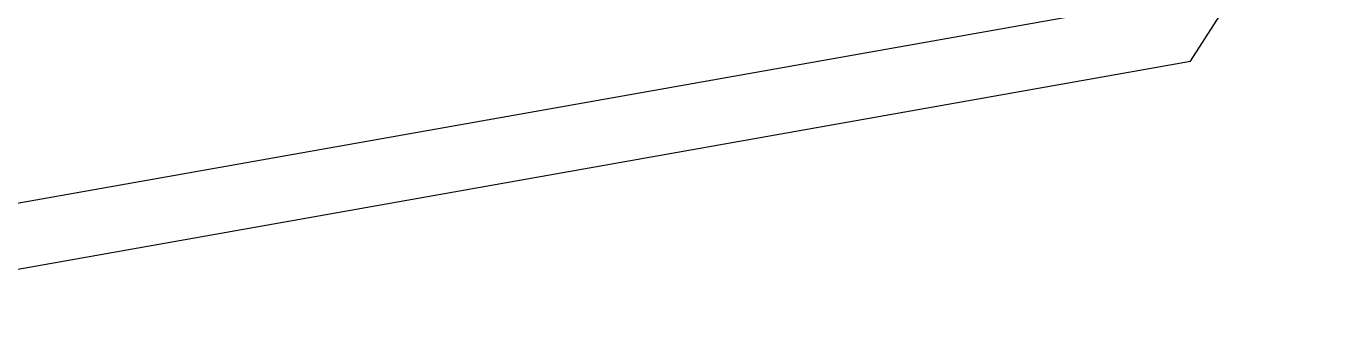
# Model space of a CAD drawing. Header units: millimetres. Extents: x -8689834 to 9420486, y 0 to 166066.
# Drawn here: x -194448.04 to -194421.1, y 106310.02 to 106316.02 of the extents above; entities that cross this region are included whole.
import ezdxf
from ezdxf import colors
from ezdxf.entities.mleader import LeaderData, LeaderLine
from ezdxf.math import Vec2, Vec3

# ---------------------------------------------------------------- set-up
doc = ezdxf.new("R2010")
doc.units = ezdxf.units.MM
doc.header["$MEASUREMENT"] = 0
doc.layers.get('0').update_dxf_attribs({"color": 250, "lineweight": 9})
for name, color, linetype, lineweight in [('_АР ТЕКСТ', 250, 'Continuous', 25), ('АР_Отметки', 250, 'Continuous', 15), ('АР_Размеры', 175, 'Continuous', 9), ('АР_Сущ Несущая стена', 216, 'Continuous', 30)]:
    doc.layers.add(name, color=color, linetype=linetype, lineweight=lineweight)
doc.styles.add('ISOCPEUR', font='isocpeur.ttf', dxfattribs={"width": 0.7})

# ---------------------------------------------------------------- blocks, each defined once
blk = doc.blocks.new('_DotSmall')
at = {"color": 0, "linetype": 'ByBlock', "const_width": 0.5}
blk.add_lwpolyline([(-0.0625, 0, 1), (0.0625, 0, 1)], format="xyb", close=True, dxfattribs=at)

msp = doc.modelspace()

# ---------------------------------------------------------------- linework, layer by layer
at = {"layer": 'АР_Размеры', "color": 5, "lineweight": 0, "ltscale": 100, "transparency": 33554687}
msp.add_lwpolyline([(-194484.098, 106304.64), (-194423.973, 106315.296), (-194422.809, 106317.112), (-194425.171, 106330.438), (-194425.934, 106330.551), (-194427.061, 106327.131), (-194426.792, 106326.312), (-194425.499, 106325.303), (-194424.542, 106319.901), (-194424.859, 106319.597), (-194427.26, 106319.172), (-194427.437, 106318.769), (-194427.309, 106318.048), (-194427.026, 106317.851), (-194424.625, 106318.276), (-194424.201, 106317.98), (-194424.01, 106316.9), (-194424.327, 106316.596), (-194484.212, 106305.982)], dxfattribs=at)
msp.add_lwpolyline([(-194484.098, 106304.64), (-194423.973, 106315.296), (-194422.809, 106317.112), (-194425.171, 106330.438), (-194425.934, 106330.551), (-194427.061, 106327.131), (-194426.792, 106326.312), (-194425.499, 106325.303), (-194424.542, 106319.901), (-194424.859, 106319.597), (-194427.26, 106319.172), (-194427.437, 106318.769), (-194427.309, 106318.048), (-194427.026, 106317.851), (-194424.625, 106318.276), (-194424.201, 106317.98), (-194424.01, 106316.9), (-194424.327, 106316.596), (-194484.212, 106305.982)], dxfattribs=at)
msp.add_lwpolyline([(-194484.098, 106304.64), (-194423.973, 106315.296), (-194422.809, 106317.112), (-194425.171, 106330.438), (-194425.934, 106330.551), (-194427.061, 106327.131), (-194426.792, 106326.312), (-194425.499, 106325.303), (-194424.542, 106319.901), (-194424.859, 106319.597), (-194427.26, 106319.172), (-194427.437, 106318.769), (-194427.309, 106318.048), (-194427.026, 106317.851), (-194424.625, 106318.276), (-194424.201, 106317.98), (-194424.01, 106316.9), (-194424.327, 106316.596), (-194484.212, 106305.982)], dxfattribs=at)
msp.add_lwpolyline([(-194484.098, 106304.64), (-194423.973, 106315.296), (-194422.809, 106317.112), (-194425.171, 106330.438), (-194425.934, 106330.551), (-194427.061, 106327.131), (-194426.792, 106326.312), (-194425.499, 106325.303), (-194424.542, 106319.901), (-194424.859, 106319.597), (-194427.26, 106319.172), (-194427.437, 106318.769), (-194427.309, 106318.048), (-194427.026, 106317.851), (-194424.625, 106318.276), (-194424.201, 106317.98), (-194424.01, 106316.9), (-194424.327, 106316.596), (-194484.212, 106305.982)], dxfattribs=at)
msp.add_lwpolyline([(-194484.098, 106304.64), (-194423.973, 106315.296), (-194422.809, 106317.112), (-194425.171, 106330.438), (-194425.934, 106330.551), (-194427.061, 106327.131), (-194426.792, 106326.312), (-194425.499, 106325.303), (-194424.542, 106319.901), (-194424.859, 106319.597), (-194427.26, 106319.172), (-194427.437, 106318.769), (-194427.309, 106318.048), (-194427.026, 106317.851), (-194424.625, 106318.276), (-194424.201, 106317.98), (-194424.01, 106316.9), (-194424.327, 106316.596), (-194484.212, 106305.982)], dxfattribs=at)
msp.add_lwpolyline([(-194484.098, 106304.64), (-194423.973, 106315.296), (-194422.809, 106317.112), (-194425.171, 106330.438), (-194425.934, 106330.551), (-194427.061, 106327.131), (-194426.792, 106326.312), (-194425.499, 106325.303), (-194424.542, 106319.901), (-194424.859, 106319.597), (-194427.26, 106319.172), (-194427.437, 106318.769), (-194427.309, 106318.048), (-194427.026, 106317.851), (-194424.625, 106318.276), (-194424.201, 106317.98), (-194424.01, 106316.9), (-194424.327, 106316.596), (-194484.212, 106305.982)], dxfattribs=at)
msp.add_lwpolyline([(-194484.098, 106304.64), (-194423.973, 106315.296), (-194422.809, 106317.112), (-194425.171, 106330.438), (-194425.934, 106330.551), (-194427.061, 106327.131), (-194426.792, 106326.312), (-194425.499, 106325.303), (-194424.542, 106319.901), (-194424.859, 106319.597), (-194427.26, 106319.172), (-194427.437, 106318.769), (-194427.309, 106318.048), (-194427.026, 106317.851), (-194424.625, 106318.276), (-194424.201, 106317.98), (-194424.01, 106316.9), (-194424.327, 106316.596), (-194484.212, 106305.982)], dxfattribs=at)
msp.add_lwpolyline([(-194484.098, 106304.64), (-194423.973, 106315.296), (-194422.809, 106317.112), (-194425.171, 106330.438), (-194425.934, 106330.551), (-194427.061, 106327.131), (-194426.792, 106326.312), (-194425.499, 106325.303), (-194424.542, 106319.901), (-194424.859, 106319.597), (-194427.26, 106319.172), (-194427.437, 106318.769), (-194427.309, 106318.048), (-194427.026, 106317.851), (-194424.625, 106318.276), (-194424.201, 106317.98), (-194424.01, 106316.9), (-194424.327, 106316.596), (-194484.212, 106305.982)], dxfattribs=at)
msp.add_lwpolyline([(-194484.098, 106304.64), (-194423.973, 106315.296), (-194422.809, 106317.112), (-194425.171, 106330.438), (-194425.934, 106330.551), (-194427.061, 106327.131), (-194426.792, 106326.312), (-194425.499, 106325.303), (-194424.542, 106319.901), (-194424.859, 106319.597), (-194427.26, 106319.172), (-194427.437, 106318.769), (-194427.309, 106318.048), (-194427.026, 106317.851), (-194424.625, 106318.276), (-194424.201, 106317.98), (-194424.01, 106316.9), (-194424.327, 106316.596), (-194484.212, 106305.982)], dxfattribs=at)
msp.add_lwpolyline([(-194484.098, 106304.64), (-194423.973, 106315.296), (-194422.809, 106317.112), (-194425.171, 106330.438), (-194425.934, 106330.551), (-194427.061, 106327.131), (-194426.792, 106326.312), (-194425.499, 106325.303), (-194424.542, 106319.901), (-194424.859, 106319.597), (-194427.26, 106319.172), (-194427.437, 106318.769), (-194427.309, 106318.048), (-194427.026, 106317.851), (-194424.625, 106318.276), (-194424.201, 106317.98), (-194424.01, 106316.9), (-194424.327, 106316.596), (-194484.212, 106305.982)], dxfattribs=at)
msp.add_lwpolyline([(-194484.098, 106304.64), (-194423.973, 106315.296), (-194422.809, 106317.112), (-194425.171, 106330.438), (-194425.934, 106330.551), (-194427.061, 106327.131), (-194426.792, 106326.312), (-194425.499, 106325.303), (-194424.542, 106319.901), (-194424.859, 106319.597), (-194427.26, 106319.172), (-194427.437, 106318.769), (-194427.309, 106318.048), (-194427.026, 106317.851), (-194424.625, 106318.276), (-194424.201, 106317.98), (-194424.01, 106316.9), (-194424.327, 106316.596), (-194484.212, 106305.982)], dxfattribs=at)
msp.add_lwpolyline([(-194484.098, 106304.64), (-194423.973, 106315.296), (-194422.809, 106317.112), (-194425.171, 106330.438), (-194425.934, 106330.551), (-194427.061, 106327.131), (-194426.792, 106326.312), (-194425.499, 106325.303), (-194424.542, 106319.901), (-194424.859, 106319.597), (-194427.26, 106319.172), (-194427.437, 106318.769), (-194427.309, 106318.048), (-194427.026, 106317.851), (-194424.625, 106318.276), (-194424.201, 106317.98), (-194424.01, 106316.9), (-194424.327, 106316.596), (-194484.212, 106305.982)], dxfattribs=at)
msp.add_lwpolyline([(-194484.098, 106304.64), (-194423.973, 106315.296), (-194422.809, 106317.112), (-194425.171, 106330.438), (-194425.934, 106330.551), (-194427.061, 106327.131), (-194426.792, 106326.312), (-194425.499, 106325.303), (-194424.542, 106319.901), (-194424.859, 106319.597), (-194427.26, 106319.172), (-194427.437, 106318.769), (-194427.309, 106318.048), (-194427.026, 106317.851), (-194424.625, 106318.276), (-194424.201, 106317.98), (-194424.01, 106316.9), (-194424.327, 106316.596), (-194484.212, 106305.982)], dxfattribs=at)
msp.add_lwpolyline([(-194484.098, 106304.64), (-194423.973, 106315.296), (-194422.809, 106317.112), (-194425.171, 106330.438), (-194425.934, 106330.551), (-194427.061, 106327.131), (-194426.792, 106326.312), (-194425.499, 106325.303), (-194424.542, 106319.901), (-194424.859, 106319.597), (-194427.26, 106319.172), (-194427.437, 106318.769), (-194427.309, 106318.048), (-194427.026, 106317.851), (-194424.625, 106318.276), (-194424.201, 106317.98), (-194424.01, 106316.9), (-194424.327, 106316.596), (-194484.212, 106305.982)], dxfattribs=at)
msp.add_lwpolyline([(-194484.098, 106304.64), (-194423.973, 106315.296), (-194422.809, 106317.112), (-194425.171, 106330.438), (-194425.934, 106330.551), (-194427.061, 106327.131), (-194426.792, 106326.312), (-194425.499, 106325.303), (-194424.542, 106319.901), (-194424.859, 106319.597), (-194427.26, 106319.172), (-194427.437, 106318.769), (-194427.309, 106318.048), (-194427.026, 106317.851), (-194424.625, 106318.276), (-194424.201, 106317.98), (-194424.01, 106316.9), (-194424.327, 106316.596), (-194484.212, 106305.982)], dxfattribs=at)
msp.add_lwpolyline([(-194484.098, 106304.64), (-194423.973, 106315.296), (-194422.809, 106317.112), (-194425.171, 106330.438), (-194425.934, 106330.551), (-194427.061, 106327.131), (-194426.792, 106326.312), (-194425.499, 106325.303), (-194424.542, 106319.901), (-194424.859, 106319.597), (-194427.26, 106319.172), (-194427.437, 106318.769), (-194427.309, 106318.048), (-194427.026, 106317.851), (-194424.625, 106318.276), (-194424.201, 106317.98), (-194424.01, 106316.9), (-194424.327, 106316.596), (-194484.212, 106305.982)], dxfattribs=at)
msp.add_lwpolyline([(-194484.098, 106304.64), (-194423.973, 106315.296), (-194422.809, 106317.112), (-194425.171, 106330.438), (-194425.934, 106330.551), (-194427.061, 106327.131), (-194426.792, 106326.312), (-194425.499, 106325.303), (-194424.542, 106319.901), (-194424.859, 106319.597), (-194427.26, 106319.172), (-194427.437, 106318.769), (-194427.309, 106318.048), (-194427.026, 106317.851), (-194424.625, 106318.276), (-194424.201, 106317.98), (-194424.01, 106316.9), (-194424.327, 106316.596), (-194484.212, 106305.982)], dxfattribs=at)
msp.add_lwpolyline([(-194484.098, 106304.64), (-194423.973, 106315.296), (-194422.809, 106317.112), (-194425.171, 106330.438), (-194425.934, 106330.551), (-194427.061, 106327.131), (-194426.792, 106326.312), (-194425.499, 106325.303), (-194424.542, 106319.901), (-194424.859, 106319.597), (-194427.26, 106319.172), (-194427.437, 106318.769), (-194427.309, 106318.048), (-194427.026, 106317.851), (-194424.625, 106318.276), (-194424.201, 106317.98), (-194424.01, 106316.9), (-194424.327, 106316.596), (-194484.212, 106305.982)], dxfattribs=at)
msp.add_lwpolyline([(-194484.098, 106304.64), (-194423.973, 106315.296), (-194422.809, 106317.112), (-194425.171, 106330.438), (-194425.934, 106330.551), (-194427.061, 106327.131), (-194426.792, 106326.312), (-194425.499, 106325.303), (-194424.542, 106319.901), (-194424.859, 106319.597), (-194427.26, 106319.172), (-194427.437, 106318.769), (-194427.309, 106318.048), (-194427.026, 106317.851), (-194424.625, 106318.276), (-194424.201, 106317.98), (-194424.01, 106316.9), (-194424.327, 106316.596), (-194484.212, 106305.982)], dxfattribs=at)
msp.add_lwpolyline([(-194484.098, 106304.64), (-194423.973, 106315.296), (-194422.809, 106317.112), (-194425.171, 106330.438), (-194425.934, 106330.551), (-194427.061, 106327.131), (-194426.792, 106326.312), (-194425.499, 106325.303), (-194424.542, 106319.901), (-194424.859, 106319.597), (-194427.26, 106319.172), (-194427.437, 106318.769), (-194427.309, 106318.048), (-194427.026, 106317.851), (-194424.625, 106318.276), (-194424.201, 106317.98), (-194424.01, 106316.9), (-194424.327, 106316.596), (-194484.212, 106305.982)], dxfattribs=at)
msp.add_lwpolyline([(-194484.098, 106304.64), (-194423.973, 106315.296), (-194422.809, 106317.112), (-194425.171, 106330.438), (-194425.934, 106330.551), (-194427.061, 106327.131), (-194426.792, 106326.312), (-194425.499, 106325.303), (-194424.542, 106319.901), (-194424.859, 106319.597), (-194427.26, 106319.172), (-194427.437, 106318.769), (-194427.309, 106318.048), (-194427.026, 106317.851), (-194424.625, 106318.276), (-194424.201, 106317.98), (-194424.01, 106316.9), (-194424.327, 106316.596), (-194484.212, 106305.982)], dxfattribs=at)
msp.add_lwpolyline([(-194484.098, 106304.64), (-194423.973, 106315.296), (-194422.809, 106317.112), (-194425.171, 106330.438), (-194425.934, 106330.551), (-194427.061, 106327.131), (-194426.792, 106326.312), (-194425.499, 106325.303), (-194424.542, 106319.901), (-194424.859, 106319.597), (-194427.26, 106319.172), (-194427.437, 106318.769), (-194427.309, 106318.048), (-194427.026, 106317.851), (-194424.625, 106318.276), (-194424.201, 106317.98), (-194424.01, 106316.9), (-194424.327, 106316.596), (-194484.212, 106305.982)], dxfattribs=at)
msp.add_lwpolyline([(-194484.098, 106304.64), (-194423.973, 106315.296), (-194422.809, 106317.112), (-194425.171, 106330.438), (-194425.934, 106330.551), (-194427.061, 106327.131), (-194426.792, 106326.312), (-194425.499, 106325.303), (-194424.542, 106319.901), (-194424.859, 106319.597), (-194427.26, 106319.172), (-194427.437, 106318.769), (-194427.309, 106318.048), (-194427.026, 106317.851), (-194424.625, 106318.276), (-194424.201, 106317.98), (-194424.01, 106316.9), (-194424.327, 106316.596), (-194484.212, 106305.982)], dxfattribs=at)
msp.add_lwpolyline([(-194484.098, 106304.64), (-194423.973, 106315.296), (-194422.809, 106317.112), (-194425.171, 106330.438), (-194425.934, 106330.551), (-194427.061, 106327.131), (-194426.792, 106326.312), (-194425.499, 106325.303), (-194424.542, 106319.901), (-194424.859, 106319.597), (-194427.26, 106319.172), (-194427.437, 106318.769), (-194427.309, 106318.048), (-194427.026, 106317.851), (-194424.625, 106318.276), (-194424.201, 106317.98), (-194424.01, 106316.9), (-194424.327, 106316.596), (-194484.212, 106305.982)], dxfattribs=at)
msp.add_lwpolyline([(-194484.098, 106304.64), (-194423.973, 106315.296), (-194422.809, 106317.112), (-194425.171, 106330.438), (-194425.934, 106330.551), (-194427.061, 106327.131), (-194426.792, 106326.312), (-194425.499, 106325.303), (-194424.542, 106319.901), (-194424.859, 106319.597), (-194427.26, 106319.172), (-194427.437, 106318.769), (-194427.309, 106318.048), (-194427.026, 106317.851), (-194424.625, 106318.276), (-194424.201, 106317.98), (-194424.01, 106316.9), (-194424.327, 106316.596), (-194484.212, 106305.982)], dxfattribs=at)
msp.add_lwpolyline([(-194484.098, 106304.64), (-194423.973, 106315.296), (-194422.809, 106317.112), (-194425.171, 106330.438), (-194425.934, 106330.551), (-194427.061, 106327.131), (-194426.792, 106326.312), (-194425.499, 106325.303), (-194424.542, 106319.901), (-194424.859, 106319.597), (-194427.26, 106319.172), (-194427.437, 106318.769), (-194427.309, 106318.048), (-194427.026, 106317.851), (-194424.625, 106318.276), (-194424.201, 106317.98), (-194424.01, 106316.9), (-194424.327, 106316.596), (-194484.212, 106305.982)], dxfattribs=at)
msp.add_lwpolyline([(-194484.098, 106304.64), (-194423.973, 106315.296), (-194422.809, 106317.112), (-194425.171, 106330.438), (-194425.934, 106330.551), (-194427.061, 106327.131), (-194426.792, 106326.312), (-194425.499, 106325.303), (-194424.542, 106319.901), (-194424.859, 106319.597), (-194427.26, 106319.172), (-194427.437, 106318.769), (-194427.309, 106318.048), (-194427.026, 106317.851), (-194424.625, 106318.276), (-194424.201, 106317.98), (-194424.01, 106316.9), (-194424.327, 106316.596), (-194484.212, 106305.982)], dxfattribs=at)
msp.add_lwpolyline([(-194484.098, 106304.64), (-194423.973, 106315.296), (-194422.809, 106317.112), (-194425.171, 106330.438), (-194425.934, 106330.551), (-194427.061, 106327.131), (-194426.792, 106326.312), (-194425.499, 106325.303), (-194424.542, 106319.901), (-194424.859, 106319.597), (-194427.26, 106319.172), (-194427.437, 106318.769), (-194427.309, 106318.048), (-194427.026, 106317.851), (-194424.625, 106318.276), (-194424.201, 106317.98), (-194424.01, 106316.9), (-194424.327, 106316.596), (-194484.212, 106305.982)], dxfattribs=at)
msp.add_lwpolyline([(-194484.098, 106304.64), (-194423.973, 106315.296), (-194422.809, 106317.112), (-194425.171, 106330.438), (-194425.934, 106330.551), (-194427.061, 106327.131), (-194426.792, 106326.312), (-194425.499, 106325.303), (-194424.542, 106319.901), (-194424.859, 106319.597), (-194427.26, 106319.172), (-194427.437, 106318.769), (-194427.309, 106318.048), (-194427.026, 106317.851), (-194424.625, 106318.276), (-194424.201, 106317.98), (-194424.01, 106316.9), (-194424.327, 106316.596), (-194484.212, 106305.982)], dxfattribs=at)
msp.add_lwpolyline([(-194484.098, 106304.64), (-194423.973, 106315.296), (-194422.809, 106317.112), (-194425.171, 106330.438), (-194425.934, 106330.551), (-194427.061, 106327.131), (-194426.792, 106326.312), (-194425.499, 106325.303), (-194424.542, 106319.901), (-194424.859, 106319.597), (-194427.26, 106319.172), (-194427.437, 106318.769), (-194427.309, 106318.048), (-194427.026, 106317.851), (-194424.625, 106318.276), (-194424.201, 106317.98), (-194424.01, 106316.9), (-194424.327, 106316.596), (-194484.212, 106305.982)], dxfattribs=at)
msp.add_lwpolyline([(-194484.098, 106304.64), (-194423.973, 106315.296), (-194422.809, 106317.112), (-194425.171, 106330.438), (-194425.934, 106330.551), (-194427.061, 106327.131), (-194426.792, 106326.312), (-194425.499, 106325.303), (-194424.542, 106319.901), (-194424.859, 106319.597), (-194427.26, 106319.172), (-194427.437, 106318.769), (-194427.309, 106318.048), (-194427.026, 106317.851), (-194424.625, 106318.276), (-194424.201, 106317.98), (-194424.01, 106316.9), (-194424.327, 106316.596), (-194484.212, 106305.982)], dxfattribs=at)
msp.add_lwpolyline([(-194484.098, 106304.64), (-194423.973, 106315.296), (-194422.809, 106317.112), (-194425.171, 106330.438), (-194425.934, 106330.551), (-194427.061, 106327.131), (-194426.792, 106326.312), (-194425.499, 106325.303), (-194424.542, 106319.901), (-194424.859, 106319.597), (-194427.26, 106319.172), (-194427.437, 106318.769), (-194427.309, 106318.048), (-194427.026, 106317.851), (-194424.625, 106318.276), (-194424.201, 106317.98), (-194424.01, 106316.9), (-194424.327, 106316.596), (-194484.212, 106305.982)], dxfattribs=at)
msp.add_lwpolyline([(-194484.098, 106304.64), (-194423.973, 106315.296), (-194422.809, 106317.112), (-194425.171, 106330.438), (-194425.934, 106330.551), (-194427.061, 106327.131), (-194426.792, 106326.312), (-194425.499, 106325.303), (-194424.542, 106319.901), (-194424.859, 106319.597), (-194427.26, 106319.172), (-194427.437, 106318.769), (-194427.309, 106318.048), (-194427.026, 106317.851), (-194424.625, 106318.276), (-194424.201, 106317.98), (-194424.01, 106316.9), (-194424.327, 106316.596), (-194484.212, 106305.982)], dxfattribs=at)
msp.add_lwpolyline([(-194484.098, 106304.64), (-194423.973, 106315.296), (-194422.809, 106317.112), (-194425.171, 106330.438), (-194425.934, 106330.551), (-194427.061, 106327.131), (-194426.792, 106326.312), (-194425.499, 106325.303), (-194424.542, 106319.901), (-194424.859, 106319.597), (-194427.26, 106319.172), (-194427.437, 106318.769), (-194427.309, 106318.048), (-194427.026, 106317.851), (-194424.625, 106318.276), (-194424.201, 106317.98), (-194424.01, 106316.9), (-194424.327, 106316.596), (-194484.212, 106305.982)], dxfattribs=at)
msp.add_lwpolyline([(-194484.098, 106304.64), (-194423.973, 106315.296), (-194422.809, 106317.112), (-194425.171, 106330.438), (-194425.934, 106330.551), (-194427.061, 106327.131), (-194426.792, 106326.312), (-194425.499, 106325.303), (-194424.542, 106319.901), (-194424.859, 106319.597), (-194427.26, 106319.172), (-194427.437, 106318.769), (-194427.309, 106318.048), (-194427.026, 106317.851), (-194424.625, 106318.276), (-194424.201, 106317.98), (-194424.01, 106316.9), (-194424.327, 106316.596), (-194484.212, 106305.982)], dxfattribs=at)
msp.add_lwpolyline([(-194484.098, 106304.64), (-194423.973, 106315.296), (-194422.809, 106317.112), (-194425.171, 106330.438), (-194425.934, 106330.551), (-194427.061, 106327.131), (-194426.792, 106326.312), (-194425.499, 106325.303), (-194424.542, 106319.901), (-194424.859, 106319.597), (-194427.26, 106319.172), (-194427.437, 106318.769), (-194427.309, 106318.048), (-194427.026, 106317.851), (-194424.625, 106318.276), (-194424.201, 106317.98), (-194424.01, 106316.9), (-194424.327, 106316.596), (-194484.212, 106305.982)], dxfattribs=at)
msp.add_lwpolyline([(-194484.098, 106304.64), (-194423.973, 106315.296), (-194422.809, 106317.112), (-194425.171, 106330.438), (-194425.934, 106330.551), (-194427.061, 106327.131), (-194426.792, 106326.312), (-194425.499, 106325.303), (-194424.542, 106319.901), (-194424.859, 106319.597), (-194427.26, 106319.172), (-194427.437, 106318.769), (-194427.309, 106318.048), (-194427.026, 106317.851), (-194424.625, 106318.276), (-194424.201, 106317.98), (-194424.01, 106316.9), (-194424.327, 106316.596), (-194484.212, 106305.982)], dxfattribs=at)
msp.add_lwpolyline([(-194484.098, 106304.64), (-194423.973, 106315.296), (-194422.809, 106317.112), (-194425.171, 106330.438), (-194425.934, 106330.551), (-194427.061, 106327.131), (-194426.792, 106326.312), (-194425.499, 106325.303), (-194424.542, 106319.901), (-194424.859, 106319.597), (-194427.26, 106319.172), (-194427.437, 106318.769), (-194427.309, 106318.048), (-194427.026, 106317.851), (-194424.625, 106318.276), (-194424.201, 106317.98), (-194424.01, 106316.9), (-194424.327, 106316.596), (-194484.212, 106305.982)], dxfattribs=at)
msp.add_lwpolyline([(-194484.098, 106304.64), (-194423.973, 106315.296), (-194422.809, 106317.112), (-194425.171, 106330.438), (-194425.934, 106330.551), (-194427.061, 106327.131), (-194426.792, 106326.312), (-194425.499, 106325.303), (-194424.542, 106319.901), (-194424.859, 106319.597), (-194427.26, 106319.172), (-194427.437, 106318.769), (-194427.309, 106318.048), (-194427.026, 106317.851), (-194424.625, 106318.276), (-194424.201, 106317.98), (-194424.01, 106316.9), (-194424.327, 106316.596), (-194484.212, 106305.982)], dxfattribs=at)
msp.add_lwpolyline([(-194484.098, 106304.64), (-194423.973, 106315.296), (-194422.809, 106317.112), (-194425.171, 106330.438), (-194425.934, 106330.551), (-194427.061, 106327.131), (-194426.792, 106326.312), (-194425.499, 106325.303), (-194424.542, 106319.901), (-194424.859, 106319.597), (-194427.26, 106319.172), (-194427.437, 106318.769), (-194427.309, 106318.048), (-194427.026, 106317.851), (-194424.625, 106318.276), (-194424.201, 106317.98), (-194424.01, 106316.9), (-194424.327, 106316.596), (-194484.212, 106305.982)], dxfattribs=at)
msp.add_lwpolyline([(-194484.098, 106304.64), (-194423.973, 106315.296), (-194422.809, 106317.112), (-194425.171, 106330.438), (-194425.934, 106330.551), (-194427.061, 106327.131), (-194426.792, 106326.312), (-194425.499, 106325.303), (-194424.542, 106319.901), (-194424.859, 106319.597), (-194427.26, 106319.172), (-194427.437, 106318.769), (-194427.309, 106318.048), (-194427.026, 106317.851), (-194424.625, 106318.276), (-194424.201, 106317.98), (-194424.01, 106316.9), (-194424.327, 106316.596), (-194484.212, 106305.982)], dxfattribs=at)
msp.add_lwpolyline([(-194484.098, 106304.64), (-194423.973, 106315.296), (-194422.809, 106317.112), (-194425.171, 106330.438), (-194425.934, 106330.551), (-194427.061, 106327.131), (-194426.792, 106326.312), (-194425.499, 106325.303), (-194424.542, 106319.901), (-194424.859, 106319.597), (-194427.26, 106319.172), (-194427.437, 106318.769), (-194427.309, 106318.048), (-194427.026, 106317.851), (-194424.625, 106318.276), (-194424.201, 106317.98), (-194424.01, 106316.9), (-194424.327, 106316.596), (-194484.212, 106305.982)], dxfattribs=at)
msp.add_lwpolyline([(-194484.098, 106304.64), (-194423.973, 106315.296), (-194422.809, 106317.112), (-194425.171, 106330.438), (-194425.934, 106330.551), (-194427.061, 106327.131), (-194426.792, 106326.312), (-194425.499, 106325.303), (-194424.542, 106319.901), (-194424.859, 106319.597), (-194427.26, 106319.172), (-194427.437, 106318.769), (-194427.309, 106318.048), (-194427.026, 106317.851), (-194424.625, 106318.276), (-194424.201, 106317.98), (-194424.01, 106316.9), (-194424.327, 106316.596), (-194484.212, 106305.982)], dxfattribs=at)
msp.add_lwpolyline([(-194484.098, 106304.64), (-194423.973, 106315.296), (-194422.809, 106317.112), (-194425.171, 106330.438), (-194425.934, 106330.551), (-194427.061, 106327.131), (-194426.792, 106326.312), (-194425.499, 106325.303), (-194424.542, 106319.901), (-194424.859, 106319.597), (-194427.26, 106319.172), (-194427.437, 106318.769), (-194427.309, 106318.048), (-194427.026, 106317.851), (-194424.625, 106318.276), (-194424.201, 106317.98), (-194424.01, 106316.9), (-194424.327, 106316.596), (-194484.212, 106305.982)], dxfattribs=at)
msp.add_lwpolyline([(-194484.098, 106304.64), (-194423.973, 106315.296), (-194422.809, 106317.112), (-194425.171, 106330.438), (-194425.934, 106330.551), (-194427.061, 106327.131), (-194426.792, 106326.312), (-194425.499, 106325.303), (-194424.542, 106319.901), (-194424.859, 106319.597), (-194427.26, 106319.172), (-194427.437, 106318.769), (-194427.309, 106318.048), (-194427.026, 106317.851), (-194424.625, 106318.276), (-194424.201, 106317.98), (-194424.01, 106316.9), (-194424.327, 106316.596), (-194484.212, 106305.982)], dxfattribs=at)
msp.add_lwpolyline([(-194484.098, 106304.64), (-194423.973, 106315.296), (-194422.809, 106317.112), (-194425.171, 106330.438), (-194425.934, 106330.551), (-194427.061, 106327.131), (-194426.792, 106326.312), (-194425.499, 106325.303), (-194424.542, 106319.901), (-194424.859, 106319.597), (-194427.26, 106319.172), (-194427.437, 106318.769), (-194427.309, 106318.048), (-194427.026, 106317.851), (-194424.625, 106318.276), (-194424.201, 106317.98), (-194424.01, 106316.9), (-194424.327, 106316.596), (-194484.212, 106305.982)], dxfattribs=at)
msp.add_lwpolyline([(-194484.098, 106304.64), (-194423.973, 106315.296), (-194422.809, 106317.112), (-194425.171, 106330.438), (-194425.934, 106330.551), (-194427.061, 106327.131), (-194426.792, 106326.312), (-194425.499, 106325.303), (-194424.542, 106319.901), (-194424.859, 106319.597), (-194427.26, 106319.172), (-194427.437, 106318.769), (-194427.309, 106318.048), (-194427.026, 106317.851), (-194424.625, 106318.276), (-194424.201, 106317.98), (-194424.01, 106316.9), (-194424.327, 106316.596), (-194484.212, 106305.982)], dxfattribs=at)
msp.add_lwpolyline([(-194484.098, 106304.64), (-194423.973, 106315.296), (-194422.809, 106317.112), (-194425.171, 106330.438), (-194425.934, 106330.551), (-194427.061, 106327.131), (-194426.792, 106326.312), (-194425.499, 106325.303), (-194424.542, 106319.901), (-194424.859, 106319.597), (-194427.26, 106319.172), (-194427.437, 106318.769), (-194427.309, 106318.048), (-194427.026, 106317.851), (-194424.625, 106318.276), (-194424.201, 106317.98), (-194424.01, 106316.9), (-194424.327, 106316.596), (-194484.212, 106305.982)], dxfattribs=at)
msp.add_lwpolyline([(-194484.098, 106304.64), (-194423.973, 106315.296), (-194422.809, 106317.112), (-194425.171, 106330.438), (-194425.934, 106330.551), (-194427.061, 106327.131), (-194426.792, 106326.312), (-194425.499, 106325.303), (-194424.542, 106319.901), (-194424.859, 106319.597), (-194427.26, 106319.172), (-194427.437, 106318.769), (-194427.309, 106318.048), (-194427.026, 106317.851), (-194424.625, 106318.276), (-194424.201, 106317.98), (-194424.01, 106316.9), (-194424.327, 106316.596), (-194484.212, 106305.982)], dxfattribs=at)
msp.add_lwpolyline([(-194484.098, 106304.64), (-194423.973, 106315.296), (-194422.809, 106317.112), (-194425.171, 106330.438), (-194425.934, 106330.551), (-194427.061, 106327.131), (-194426.792, 106326.312), (-194425.499, 106325.303), (-194424.542, 106319.901), (-194424.859, 106319.597), (-194427.26, 106319.172), (-194427.437, 106318.769), (-194427.309, 106318.048), (-194427.026, 106317.851), (-194424.625, 106318.276), (-194424.201, 106317.98), (-194424.01, 106316.9), (-194424.327, 106316.596), (-194484.212, 106305.982)], dxfattribs=at)
msp.add_lwpolyline([(-194484.098, 106304.64), (-194423.973, 106315.296), (-194422.809, 106317.112), (-194425.171, 106330.438), (-194425.934, 106330.551), (-194427.061, 106327.131), (-194426.792, 106326.312), (-194425.499, 106325.303), (-194424.542, 106319.901), (-194424.859, 106319.597), (-194427.26, 106319.172), (-194427.437, 106318.769), (-194427.309, 106318.048), (-194427.026, 106317.851), (-194424.625, 106318.276), (-194424.201, 106317.98), (-194424.01, 106316.9), (-194424.327, 106316.596), (-194484.212, 106305.982)], dxfattribs=at)
msp.add_lwpolyline([(-194484.098, 106304.64), (-194423.973, 106315.296), (-194422.809, 106317.112), (-194425.171, 106330.438), (-194425.934, 106330.551), (-194427.061, 106327.131), (-194426.792, 106326.312), (-194425.499, 106325.303), (-194424.542, 106319.901), (-194424.859, 106319.597), (-194427.26, 106319.172), (-194427.437, 106318.769), (-194427.309, 106318.048), (-194427.026, 106317.851), (-194424.625, 106318.276), (-194424.201, 106317.98), (-194424.01, 106316.9), (-194424.327, 106316.596), (-194484.212, 106305.982)], dxfattribs=at)
msp.add_lwpolyline([(-194484.098, 106304.64), (-194423.973, 106315.296), (-194422.809, 106317.112), (-194425.171, 106330.438), (-194425.934, 106330.551), (-194427.061, 106327.131), (-194426.792, 106326.312), (-194425.499, 106325.303), (-194424.542, 106319.901), (-194424.859, 106319.597), (-194427.26, 106319.172), (-194427.437, 106318.769), (-194427.309, 106318.048), (-194427.026, 106317.851), (-194424.625, 106318.276), (-194424.201, 106317.98), (-194424.01, 106316.9), (-194424.327, 106316.596), (-194484.212, 106305.982)], dxfattribs=at)
msp.add_lwpolyline([(-194484.098, 106304.64), (-194423.973, 106315.296), (-194422.809, 106317.112), (-194425.171, 106330.438), (-194425.934, 106330.551), (-194427.061, 106327.131), (-194426.792, 106326.312), (-194425.499, 106325.303), (-194424.542, 106319.901), (-194424.859, 106319.597), (-194427.26, 106319.172), (-194427.437, 106318.769), (-194427.309, 106318.048), (-194427.026, 106317.851), (-194424.625, 106318.276), (-194424.201, 106317.98), (-194424.01, 106316.9), (-194424.327, 106316.596), (-194484.212, 106305.982)], dxfattribs=at)
msp.add_lwpolyline([(-194484.098, 106304.64), (-194423.973, 106315.296), (-194422.809, 106317.112), (-194425.171, 106330.438), (-194425.934, 106330.551), (-194427.061, 106327.131), (-194426.792, 106326.312), (-194425.499, 106325.303), (-194424.542, 106319.901), (-194424.859, 106319.597), (-194427.26, 106319.172), (-194427.437, 106318.769), (-194427.309, 106318.048), (-194427.026, 106317.851), (-194424.625, 106318.276), (-194424.201, 106317.98), (-194424.01, 106316.9), (-194424.327, 106316.596), (-194484.212, 106305.982)], dxfattribs=at)
msp.add_lwpolyline([(-194484.098, 106304.64), (-194423.973, 106315.296), (-194422.809, 106317.112), (-194425.171, 106330.438), (-194425.934, 106330.551), (-194427.061, 106327.131), (-194426.792, 106326.312), (-194425.499, 106325.303), (-194424.542, 106319.901), (-194424.859, 106319.597), (-194427.26, 106319.172), (-194427.437, 106318.769), (-194427.309, 106318.048), (-194427.026, 106317.851), (-194424.625, 106318.276), (-194424.201, 106317.98), (-194424.01, 106316.9), (-194424.327, 106316.596), (-194484.212, 106305.982)], dxfattribs=at)
msp.add_lwpolyline([(-194484.098, 106304.64), (-194423.973, 106315.296), (-194422.809, 106317.112), (-194425.171, 106330.438), (-194425.934, 106330.551), (-194427.061, 106327.131), (-194426.792, 106326.312), (-194425.499, 106325.303), (-194424.542, 106319.901), (-194424.859, 106319.597), (-194427.26, 106319.172), (-194427.437, 106318.769), (-194427.309, 106318.048), (-194427.026, 106317.851), (-194424.625, 106318.276), (-194424.201, 106317.98), (-194424.01, 106316.9), (-194424.327, 106316.596), (-194484.212, 106305.982)], dxfattribs=at)
msp.add_lwpolyline([(-194484.098, 106304.64), (-194423.973, 106315.296), (-194422.809, 106317.112), (-194425.171, 106330.438), (-194425.934, 106330.551), (-194427.061, 106327.131), (-194426.792, 106326.312), (-194425.499, 106325.303), (-194424.542, 106319.901), (-194424.859, 106319.597), (-194427.26, 106319.172), (-194427.437, 106318.769), (-194427.309, 106318.048), (-194427.026, 106317.851), (-194424.625, 106318.276), (-194424.201, 106317.98), (-194424.01, 106316.9), (-194424.327, 106316.596), (-194484.212, 106305.982)], dxfattribs=at)
msp.add_lwpolyline([(-194484.098, 106304.64), (-194423.973, 106315.296), (-194422.809, 106317.112), (-194425.171, 106330.438), (-194425.934, 106330.551), (-194427.061, 106327.131), (-194426.792, 106326.312), (-194425.499, 106325.303), (-194424.542, 106319.901), (-194424.859, 106319.597), (-194427.26, 106319.172), (-194427.437, 106318.769), (-194427.309, 106318.048), (-194427.026, 106317.851), (-194424.625, 106318.276), (-194424.201, 106317.98), (-194424.01, 106316.9), (-194424.327, 106316.596), (-194484.212, 106305.982)], dxfattribs=at)
msp.add_lwpolyline([(-194484.098, 106304.64), (-194423.973, 106315.296), (-194422.809, 106317.112), (-194425.171, 106330.438), (-194425.934, 106330.551), (-194427.061, 106327.131), (-194426.792, 106326.312), (-194425.499, 106325.303), (-194424.542, 106319.901), (-194424.859, 106319.597), (-194427.26, 106319.172), (-194427.437, 106318.769), (-194427.309, 106318.048), (-194427.026, 106317.851), (-194424.625, 106318.276), (-194424.201, 106317.98), (-194424.01, 106316.9), (-194424.327, 106316.596), (-194484.212, 106305.982)], dxfattribs=at)
msp.add_lwpolyline([(-194484.098, 106304.64), (-194423.973, 106315.296), (-194422.809, 106317.112), (-194425.171, 106330.438), (-194425.934, 106330.551), (-194427.061, 106327.131), (-194426.792, 106326.312), (-194425.499, 106325.303), (-194424.542, 106319.901), (-194424.859, 106319.597), (-194427.26, 106319.172), (-194427.437, 106318.769), (-194427.309, 106318.048), (-194427.026, 106317.851), (-194424.625, 106318.276), (-194424.201, 106317.98), (-194424.01, 106316.9), (-194424.327, 106316.596), (-194484.212, 106305.982)], dxfattribs=at)
msp.add_lwpolyline([(-194484.098, 106304.64), (-194423.973, 106315.296), (-194422.809, 106317.112), (-194425.171, 106330.438), (-194425.934, 106330.551), (-194427.061, 106327.131), (-194426.792, 106326.312), (-194425.499, 106325.303), (-194424.542, 106319.901), (-194424.859, 106319.597), (-194427.26, 106319.172), (-194427.437, 106318.769), (-194427.309, 106318.048), (-194427.026, 106317.851), (-194424.625, 106318.276), (-194424.201, 106317.98), (-194424.01, 106316.9), (-194424.327, 106316.596), (-194484.212, 106305.982)], dxfattribs=at)
msp.add_lwpolyline([(-194484.098, 106304.64), (-194423.973, 106315.296), (-194422.809, 106317.112), (-194425.171, 106330.438), (-194425.934, 106330.551), (-194427.061, 106327.131), (-194426.792, 106326.312), (-194425.499, 106325.303), (-194424.542, 106319.901), (-194424.859, 106319.597), (-194427.26, 106319.172), (-194427.437, 106318.769), (-194427.309, 106318.048), (-194427.026, 106317.851), (-194424.625, 106318.276), (-194424.201, 106317.98), (-194424.01, 106316.9), (-194424.327, 106316.596), (-194484.212, 106305.982)], dxfattribs=at)
msp.add_lwpolyline([(-194484.098, 106304.64), (-194423.973, 106315.296), (-194422.809, 106317.112), (-194425.171, 106330.438), (-194425.934, 106330.551), (-194427.061, 106327.131), (-194426.792, 106326.312), (-194425.499, 106325.303), (-194424.542, 106319.901), (-194424.859, 106319.597), (-194427.26, 106319.172), (-194427.437, 106318.769), (-194427.309, 106318.048), (-194427.026, 106317.851), (-194424.625, 106318.276), (-194424.201, 106317.98), (-194424.01, 106316.9), (-194424.327, 106316.596), (-194484.212, 106305.982)], dxfattribs=at)
msp.add_lwpolyline([(-194484.098, 106304.64), (-194423.973, 106315.296), (-194422.809, 106317.112), (-194425.171, 106330.438), (-194425.934, 106330.551), (-194427.061, 106327.131), (-194426.792, 106326.312), (-194425.499, 106325.303), (-194424.542, 106319.901), (-194424.859, 106319.597), (-194427.26, 106319.172), (-194427.437, 106318.769), (-194427.309, 106318.048), (-194427.026, 106317.851), (-194424.625, 106318.276), (-194424.201, 106317.98), (-194424.01, 106316.9), (-194424.327, 106316.596), (-194484.212, 106305.982)], dxfattribs=at)
msp.add_lwpolyline([(-194484.098, 106304.64), (-194423.973, 106315.296), (-194422.809, 106317.112), (-194425.171, 106330.438), (-194425.934, 106330.551), (-194427.061, 106327.131), (-194426.792, 106326.312), (-194425.499, 106325.303), (-194424.542, 106319.901), (-194424.859, 106319.597), (-194427.26, 106319.172), (-194427.437, 106318.769), (-194427.309, 106318.048), (-194427.026, 106317.851), (-194424.625, 106318.276), (-194424.201, 106317.98), (-194424.01, 106316.9), (-194424.327, 106316.596), (-194484.212, 106305.982)], dxfattribs=at)
msp.add_lwpolyline([(-194484.098, 106304.64), (-194423.973, 106315.296), (-194422.809, 106317.112), (-194425.171, 106330.438), (-194425.934, 106330.551), (-194427.061, 106327.131), (-194426.792, 106326.312), (-194425.499, 106325.303), (-194424.542, 106319.901), (-194424.859, 106319.597), (-194427.26, 106319.172), (-194427.437, 106318.769), (-194427.309, 106318.048), (-194427.026, 106317.851), (-194424.625, 106318.276), (-194424.201, 106317.98), (-194424.01, 106316.9), (-194424.327, 106316.596), (-194484.212, 106305.982)], dxfattribs=at)
msp.add_lwpolyline([(-194484.098, 106304.64), (-194423.973, 106315.296), (-194422.809, 106317.112), (-194425.171, 106330.438), (-194425.934, 106330.551), (-194427.061, 106327.131), (-194426.792, 106326.312), (-194425.499, 106325.303), (-194424.542, 106319.901), (-194424.859, 106319.597), (-194427.26, 106319.172), (-194427.437, 106318.769), (-194427.309, 106318.048), (-194427.026, 106317.851), (-194424.625, 106318.276), (-194424.201, 106317.98), (-194424.01, 106316.9), (-194424.327, 106316.596), (-194484.212, 106305.982)], dxfattribs=at)
msp.add_lwpolyline([(-194484.098, 106304.64), (-194423.973, 106315.296), (-194422.809, 106317.112), (-194425.171, 106330.438), (-194425.934, 106330.551), (-194427.061, 106327.131), (-194426.792, 106326.312), (-194425.499, 106325.303), (-194424.542, 106319.901), (-194424.859, 106319.597), (-194427.26, 106319.172), (-194427.437, 106318.769), (-194427.309, 106318.048), (-194427.026, 106317.851), (-194424.625, 106318.276), (-194424.201, 106317.98), (-194424.01, 106316.9), (-194424.327, 106316.596), (-194484.212, 106305.982)], dxfattribs=at)
msp.add_lwpolyline([(-194484.098, 106304.64), (-194423.973, 106315.296), (-194422.809, 106317.112), (-194425.171, 106330.438), (-194425.934, 106330.551), (-194427.061, 106327.131), (-194426.792, 106326.312), (-194425.499, 106325.303), (-194424.542, 106319.901), (-194424.859, 106319.597), (-194427.26, 106319.172), (-194427.437, 106318.769), (-194427.309, 106318.048), (-194427.026, 106317.851), (-194424.625, 106318.276), (-194424.201, 106317.98), (-194424.01, 106316.9), (-194424.327, 106316.596), (-194484.212, 106305.982)], dxfattribs=at)
msp.add_lwpolyline([(-194484.098, 106304.64), (-194423.973, 106315.296), (-194422.809, 106317.112), (-194425.171, 106330.438), (-194425.934, 106330.551), (-194427.061, 106327.131), (-194426.792, 106326.312), (-194425.499, 106325.303), (-194424.542, 106319.901), (-194424.859, 106319.597), (-194427.26, 106319.172), (-194427.437, 106318.769), (-194427.309, 106318.048), (-194427.026, 106317.851), (-194424.625, 106318.276), (-194424.201, 106317.98), (-194424.01, 106316.9), (-194424.327, 106316.596), (-194484.212, 106305.982)], dxfattribs=at)
msp.add_lwpolyline([(-194484.098, 106304.64), (-194423.973, 106315.296), (-194422.809, 106317.112), (-194425.171, 106330.438), (-194425.934, 106330.551), (-194427.061, 106327.131), (-194426.792, 106326.312), (-194425.499, 106325.303), (-194424.542, 106319.901), (-194424.859, 106319.597), (-194427.26, 106319.172), (-194427.437, 106318.769), (-194427.309, 106318.048), (-194427.026, 106317.851), (-194424.625, 106318.276), (-194424.201, 106317.98), (-194424.01, 106316.9), (-194424.327, 106316.596), (-194484.212, 106305.982)], dxfattribs=at)
msp.add_lwpolyline([(-194484.098, 106304.64), (-194423.973, 106315.296), (-194422.809, 106317.112), (-194425.171, 106330.438), (-194425.934, 106330.551), (-194427.061, 106327.131), (-194426.792, 106326.312), (-194425.499, 106325.303), (-194424.542, 106319.901), (-194424.859, 106319.597), (-194427.26, 106319.172), (-194427.437, 106318.769), (-194427.309, 106318.048), (-194427.026, 106317.851), (-194424.625, 106318.276), (-194424.201, 106317.98), (-194424.01, 106316.9), (-194424.327, 106316.596), (-194484.212, 106305.982)], dxfattribs=at)
msp.add_lwpolyline([(-194484.098, 106304.64), (-194423.973, 106315.296), (-194422.809, 106317.112), (-194425.171, 106330.438), (-194425.934, 106330.551), (-194427.061, 106327.131), (-194426.792, 106326.312), (-194425.499, 106325.303), (-194424.542, 106319.901), (-194424.859, 106319.597), (-194427.26, 106319.172), (-194427.437, 106318.769), (-194427.309, 106318.048), (-194427.026, 106317.851), (-194424.625, 106318.276), (-194424.201, 106317.98), (-194424.01, 106316.9), (-194424.327, 106316.596), (-194484.212, 106305.982)], dxfattribs=at)
msp.add_lwpolyline([(-194484.098, 106304.64), (-194423.973, 106315.296), (-194422.809, 106317.112), (-194425.171, 106330.438), (-194425.934, 106330.551), (-194427.061, 106327.131), (-194426.792, 106326.312), (-194425.499, 106325.303), (-194424.542, 106319.901), (-194424.859, 106319.597), (-194427.26, 106319.172), (-194427.437, 106318.769), (-194427.309, 106318.048), (-194427.026, 106317.851), (-194424.625, 106318.276), (-194424.201, 106317.98), (-194424.01, 106316.9), (-194424.327, 106316.596), (-194484.212, 106305.982)], dxfattribs=at)
msp.add_lwpolyline([(-194484.098, 106304.64), (-194423.973, 106315.296), (-194422.809, 106317.112), (-194425.171, 106330.438), (-194425.934, 106330.551), (-194427.061, 106327.131), (-194426.792, 106326.312), (-194425.499, 106325.303), (-194424.542, 106319.901), (-194424.859, 106319.597), (-194427.26, 106319.172), (-194427.437, 106318.769), (-194427.309, 106318.048), (-194427.026, 106317.851), (-194424.625, 106318.276), (-194424.201, 106317.98), (-194424.01, 106316.9), (-194424.327, 106316.596), (-194484.212, 106305.982)], dxfattribs=at)
msp.add_lwpolyline([(-194484.098, 106304.64), (-194423.973, 106315.296), (-194422.809, 106317.112), (-194425.171, 106330.438), (-194425.934, 106330.551), (-194427.061, 106327.131), (-194426.792, 106326.312), (-194425.499, 106325.303), (-194424.542, 106319.901), (-194424.859, 106319.597), (-194427.26, 106319.172), (-194427.437, 106318.769), (-194427.309, 106318.048), (-194427.026, 106317.851), (-194424.625, 106318.276), (-194424.201, 106317.98), (-194424.01, 106316.9), (-194424.327, 106316.596), (-194484.212, 106305.982)], dxfattribs=at)
msp.add_lwpolyline([(-194484.098, 106304.64), (-194423.973, 106315.296), (-194422.809, 106317.112), (-194425.171, 106330.438), (-194425.934, 106330.551), (-194427.061, 106327.131), (-194426.792, 106326.312), (-194425.499, 106325.303), (-194424.542, 106319.901), (-194424.859, 106319.597), (-194427.26, 106319.172), (-194427.437, 106318.769), (-194427.309, 106318.048), (-194427.026, 106317.851), (-194424.625, 106318.276), (-194424.201, 106317.98), (-194424.01, 106316.9), (-194424.327, 106316.596), (-194484.212, 106305.982)], dxfattribs=at)
msp.add_lwpolyline([(-194484.098, 106304.64), (-194423.973, 106315.296), (-194422.809, 106317.112), (-194425.171, 106330.438), (-194425.934, 106330.551), (-194427.061, 106327.131), (-194426.792, 106326.312), (-194425.499, 106325.303), (-194424.542, 106319.901), (-194424.859, 106319.597), (-194427.26, 106319.172), (-194427.437, 106318.769), (-194427.309, 106318.048), (-194427.026, 106317.851), (-194424.625, 106318.276), (-194424.201, 106317.98), (-194424.01, 106316.9), (-194424.327, 106316.596), (-194484.212, 106305.982)], dxfattribs=at)
msp.add_lwpolyline([(-194484.098, 106304.64), (-194423.973, 106315.296), (-194422.809, 106317.112), (-194425.171, 106330.438), (-194425.934, 106330.551), (-194427.061, 106327.131), (-194426.792, 106326.312), (-194425.499, 106325.303), (-194424.542, 106319.901), (-194424.859, 106319.597), (-194427.26, 106319.172), (-194427.437, 106318.769), (-194427.309, 106318.048), (-194427.026, 106317.851), (-194424.625, 106318.276), (-194424.201, 106317.98), (-194424.01, 106316.9), (-194424.327, 106316.596), (-194484.212, 106305.982)], dxfattribs=at)
msp.add_lwpolyline([(-194484.098, 106304.64), (-194423.973, 106315.296), (-194422.809, 106317.112), (-194425.171, 106330.438), (-194425.934, 106330.551), (-194427.061, 106327.131), (-194426.792, 106326.312), (-194425.499, 106325.303), (-194424.542, 106319.901), (-194424.859, 106319.597), (-194427.26, 106319.172), (-194427.437, 106318.769), (-194427.309, 106318.048), (-194427.026, 106317.851), (-194424.625, 106318.276), (-194424.201, 106317.98), (-194424.01, 106316.9), (-194424.327, 106316.596), (-194484.212, 106305.982)], dxfattribs=at)
msp.add_lwpolyline([(-194484.098, 106304.64), (-194423.973, 106315.296), (-194422.809, 106317.112), (-194425.171, 106330.438), (-194425.934, 106330.551), (-194427.061, 106327.131), (-194426.792, 106326.312), (-194425.499, 106325.303), (-194424.542, 106319.901), (-194424.859, 106319.597), (-194427.26, 106319.172), (-194427.437, 106318.769), (-194427.309, 106318.048), (-194427.026, 106317.851), (-194424.625, 106318.276), (-194424.201, 106317.98), (-194424.01, 106316.9), (-194424.327, 106316.596), (-194484.212, 106305.982)], dxfattribs=at)
msp.add_lwpolyline([(-194484.098, 106304.64), (-194423.973, 106315.296), (-194422.809, 106317.112), (-194425.171, 106330.438), (-194425.934, 106330.551), (-194427.061, 106327.131), (-194426.792, 106326.312), (-194425.499, 106325.303), (-194424.542, 106319.901), (-194424.859, 106319.597), (-194427.26, 106319.172), (-194427.437, 106318.769), (-194427.309, 106318.048), (-194427.026, 106317.851), (-194424.625, 106318.276), (-194424.201, 106317.98), (-194424.01, 106316.9), (-194424.327, 106316.596), (-194484.212, 106305.982)], dxfattribs=at)
msp.add_lwpolyline([(-194484.098, 106304.64), (-194423.973, 106315.296), (-194422.809, 106317.112), (-194425.171, 106330.438), (-194425.934, 106330.551), (-194427.061, 106327.131), (-194426.792, 106326.312), (-194425.499, 106325.303), (-194424.542, 106319.901), (-194424.859, 106319.597), (-194427.26, 106319.172), (-194427.437, 106318.769), (-194427.309, 106318.048), (-194427.026, 106317.851), (-194424.625, 106318.276), (-194424.201, 106317.98), (-194424.01, 106316.9), (-194424.327, 106316.596), (-194484.212, 106305.982)], dxfattribs=at)
msp.add_lwpolyline([(-194484.098, 106304.64), (-194423.973, 106315.296), (-194422.809, 106317.112), (-194425.171, 106330.438), (-194425.934, 106330.551), (-194427.061, 106327.131), (-194426.792, 106326.312), (-194425.499, 106325.303), (-194424.542, 106319.901), (-194424.859, 106319.597), (-194427.26, 106319.172), (-194427.437, 106318.769), (-194427.309, 106318.048), (-194427.026, 106317.851), (-194424.625, 106318.276), (-194424.201, 106317.98), (-194424.01, 106316.9), (-194424.327, 106316.596), (-194484.212, 106305.982)], dxfattribs=at)
msp.add_lwpolyline([(-194484.098, 106304.64), (-194423.973, 106315.296), (-194422.809, 106317.112), (-194425.171, 106330.438), (-194425.934, 106330.551), (-194427.061, 106327.131), (-194426.792, 106326.312), (-194425.499, 106325.303), (-194424.542, 106319.901), (-194424.859, 106319.597), (-194427.26, 106319.172), (-194427.437, 106318.769), (-194427.309, 106318.048), (-194427.026, 106317.851), (-194424.625, 106318.276), (-194424.201, 106317.98), (-194424.01, 106316.9), (-194424.327, 106316.596), (-194484.212, 106305.982)], dxfattribs=at)
msp.add_lwpolyline([(-194484.098, 106304.64), (-194423.973, 106315.296), (-194422.809, 106317.112), (-194425.171, 106330.438), (-194425.934, 106330.551), (-194427.061, 106327.131), (-194426.792, 106326.312), (-194425.499, 106325.303), (-194424.542, 106319.901), (-194424.859, 106319.597), (-194427.26, 106319.172), (-194427.437, 106318.769), (-194427.309, 106318.048), (-194427.026, 106317.851), (-194424.625, 106318.276), (-194424.201, 106317.98), (-194424.01, 106316.9), (-194424.327, 106316.596), (-194484.212, 106305.982)], dxfattribs=at)
msp.add_lwpolyline([(-194484.098, 106304.64), (-194423.973, 106315.296), (-194422.809, 106317.112), (-194425.171, 106330.438), (-194425.934, 106330.551), (-194427.061, 106327.131), (-194426.792, 106326.312), (-194425.499, 106325.303), (-194424.542, 106319.901), (-194424.859, 106319.597), (-194427.26, 106319.172), (-194427.437, 106318.769), (-194427.309, 106318.048), (-194427.026, 106317.851), (-194424.625, 106318.276), (-194424.201, 106317.98), (-194424.01, 106316.9), (-194424.327, 106316.596), (-194484.212, 106305.982)], dxfattribs=at)
msp.add_lwpolyline([(-194484.098, 106304.64), (-194423.973, 106315.296), (-194422.809, 106317.112), (-194425.171, 106330.438), (-194425.934, 106330.551), (-194427.061, 106327.131), (-194426.792, 106326.312), (-194425.499, 106325.303), (-194424.542, 106319.901), (-194424.859, 106319.597), (-194427.26, 106319.172), (-194427.437, 106318.769), (-194427.309, 106318.048), (-194427.026, 106317.851), (-194424.625, 106318.276), (-194424.201, 106317.98), (-194424.01, 106316.9), (-194424.327, 106316.596), (-194484.212, 106305.982)], dxfattribs=at)
msp.add_lwpolyline([(-194484.098, 106304.64), (-194423.973, 106315.296), (-194422.809, 106317.112), (-194425.171, 106330.438), (-194425.934, 106330.551), (-194427.061, 106327.131), (-194426.792, 106326.312), (-194425.499, 106325.303), (-194424.542, 106319.901), (-194424.859, 106319.597), (-194427.26, 106319.172), (-194427.437, 106318.769), (-194427.309, 106318.048), (-194427.026, 106317.851), (-194424.625, 106318.276), (-194424.201, 106317.98), (-194424.01, 106316.9), (-194424.327, 106316.596), (-194484.212, 106305.982)], dxfattribs=at)
msp.add_lwpolyline([(-194484.098, 106304.64), (-194423.973, 106315.296), (-194422.809, 106317.112), (-194425.171, 106330.438), (-194425.934, 106330.551), (-194427.061, 106327.131), (-194426.792, 106326.312), (-194425.499, 106325.303), (-194424.542, 106319.901), (-194424.859, 106319.597), (-194427.26, 106319.172), (-194427.437, 106318.769), (-194427.309, 106318.048), (-194427.026, 106317.851), (-194424.625, 106318.276), (-194424.201, 106317.98), (-194424.01, 106316.9), (-194424.327, 106316.596), (-194484.212, 106305.982)], dxfattribs=at)
msp.add_lwpolyline([(-194484.098, 106304.64), (-194423.973, 106315.296), (-194422.809, 106317.112), (-194425.171, 106330.438), (-194425.934, 106330.551), (-194427.061, 106327.131), (-194426.792, 106326.312), (-194425.499, 106325.303), (-194424.542, 106319.901), (-194424.859, 106319.597), (-194427.26, 106319.172), (-194427.437, 106318.769), (-194427.309, 106318.048), (-194427.026, 106317.851), (-194424.625, 106318.276), (-194424.201, 106317.98), (-194424.01, 106316.9), (-194424.327, 106316.596), (-194484.212, 106305.982)], dxfattribs=at)
msp.add_lwpolyline([(-194484.098, 106304.64), (-194423.973, 106315.296), (-194422.809, 106317.112), (-194425.171, 106330.438), (-194425.934, 106330.551), (-194427.061, 106327.131), (-194426.792, 106326.312), (-194425.499, 106325.303), (-194424.542, 106319.901), (-194424.859, 106319.597), (-194427.26, 106319.172), (-194427.437, 106318.769), (-194427.309, 106318.048), (-194427.026, 106317.851), (-194424.625, 106318.276), (-194424.201, 106317.98), (-194424.01, 106316.9), (-194424.327, 106316.596), (-194484.212, 106305.982)], dxfattribs=at)
msp.add_lwpolyline([(-194484.098, 106304.64), (-194423.973, 106315.296), (-194422.809, 106317.112), (-194425.171, 106330.438), (-194425.934, 106330.551), (-194427.061, 106327.131), (-194426.792, 106326.312), (-194425.499, 106325.303), (-194424.542, 106319.901), (-194424.859, 106319.597), (-194427.26, 106319.172), (-194427.437, 106318.769), (-194427.309, 106318.048), (-194427.026, 106317.851), (-194424.625, 106318.276), (-194424.201, 106317.98), (-194424.01, 106316.9), (-194424.327, 106316.596), (-194484.212, 106305.982)], dxfattribs=at)
msp.add_lwpolyline([(-194484.098, 106304.64), (-194423.973, 106315.296), (-194422.809, 106317.112), (-194425.171, 106330.438), (-194425.934, 106330.551), (-194427.061, 106327.131), (-194426.792, 106326.312), (-194425.499, 106325.303), (-194424.542, 106319.901), (-194424.859, 106319.597), (-194427.26, 106319.172), (-194427.437, 106318.769), (-194427.309, 106318.048), (-194427.026, 106317.851), (-194424.625, 106318.276), (-194424.201, 106317.98), (-194424.01, 106316.9), (-194424.327, 106316.596), (-194484.212, 106305.982)], dxfattribs=at)
msp.add_lwpolyline([(-194484.098, 106304.64), (-194423.973, 106315.296), (-194422.809, 106317.112), (-194425.171, 106330.438), (-194425.934, 106330.551), (-194427.061, 106327.131), (-194426.792, 106326.312), (-194425.499, 106325.303), (-194424.542, 106319.901), (-194424.859, 106319.597), (-194427.26, 106319.172), (-194427.437, 106318.769), (-194427.309, 106318.048), (-194427.026, 106317.851), (-194424.625, 106318.276), (-194424.201, 106317.98), (-194424.01, 106316.9), (-194424.327, 106316.596), (-194484.212, 106305.982)], dxfattribs=at)
msp.add_lwpolyline([(-194484.098, 106304.64), (-194423.973, 106315.296), (-194422.809, 106317.112), (-194425.171, 106330.438), (-194425.934, 106330.551), (-194427.061, 106327.131), (-194426.792, 106326.312), (-194425.499, 106325.303), (-194424.542, 106319.901), (-194424.859, 106319.597), (-194427.26, 106319.172), (-194427.437, 106318.769), (-194427.309, 106318.048), (-194427.026, 106317.851), (-194424.625, 106318.276), (-194424.201, 106317.98), (-194424.01, 106316.9), (-194424.327, 106316.596), (-194484.212, 106305.982)], dxfattribs=at)
msp.add_lwpolyline([(-194484.098, 106304.64), (-194423.973, 106315.296), (-194422.809, 106317.112), (-194425.171, 106330.438), (-194425.934, 106330.551), (-194427.061, 106327.131), (-194426.792, 106326.312), (-194425.499, 106325.303), (-194424.542, 106319.901), (-194424.859, 106319.597), (-194427.26, 106319.172), (-194427.437, 106318.769), (-194427.309, 106318.048), (-194427.026, 106317.851), (-194424.625, 106318.276), (-194424.201, 106317.98), (-194424.01, 106316.9), (-194424.327, 106316.596), (-194484.212, 106305.982)], dxfattribs=at)
msp.add_lwpolyline([(-194484.098, 106304.64), (-194423.973, 106315.296), (-194422.809, 106317.112), (-194425.171, 106330.438), (-194425.934, 106330.551), (-194427.061, 106327.131), (-194426.792, 106326.312), (-194425.499, 106325.303), (-194424.542, 106319.901), (-194424.859, 106319.597), (-194427.26, 106319.172), (-194427.437, 106318.769), (-194427.309, 106318.048), (-194427.026, 106317.851), (-194424.625, 106318.276), (-194424.201, 106317.98), (-194424.01, 106316.9), (-194424.327, 106316.596), (-194484.212, 106305.982)], dxfattribs=at)
msp.add_lwpolyline([(-194484.098, 106304.64), (-194423.973, 106315.296), (-194422.809, 106317.112), (-194425.171, 106330.438), (-194425.934, 106330.551), (-194427.061, 106327.131), (-194426.792, 106326.312), (-194425.499, 106325.303), (-194424.542, 106319.901), (-194424.859, 106319.597), (-194427.26, 106319.172), (-194427.437, 106318.769), (-194427.309, 106318.048), (-194427.026, 106317.851), (-194424.625, 106318.276), (-194424.201, 106317.98), (-194424.01, 106316.9), (-194424.327, 106316.596), (-194484.212, 106305.982)], dxfattribs=at)
at = {"layer": 'АР_Сущ Несущая стена', "lineweight": 18, "ltscale": 100}
msp.add_arc((-197116.355, 115484.589), 9778.655, 272.592548, 356.6353914, dxfattribs=at)

# ---------------------------------------------------------------- leaders
at = {"layer": '_АР ТЕКСТ'}
ml = msp.add_multileader_mtext('Standard', dxfattribs=at)
ml.set_content('{\\W0.8;-2,550}', color=256, style='ISOCPEUR')
ml.set_leader_properties(color=256, linetype='Continuous', lineweight=-1)
ml.set_arrow_properties(name='DOTSMALL')
ml.build(insert=Vec2(0, 0))
ml.multileader.update_dxf_attribs({"has_text_frame": 1, "text_left_attachment_type": 4, "text_right_attachment_type": 4, "dogleg_length": 100, "arrow_head_size": 180})
ctx = ml.context
ctx.base_point, ctx.char_height, ctx.arrow_head_size, ctx.landing_gap_size, ctx.plane_origin = Vec3(-314736.015, 120073.276, -1.962), 250, 180, 50, Vec3(-314255.682, 117829.258, -1.962)
ctx.left_attachment, ctx.right_attachment = 4, 4
notes = []
notes.append((ctx, [(0, (0, 0, 0), (0, 0), (1, 0), 1, [])]))
ctx.mtext.insert, ctx.mtext.width, ctx.mtext.defined_height, ctx.mtext.line_spacing_style, ctx.mtext.flow_direction = Vec3(-314686.015, 120406.61, -1.962), 801.08641, 330.71, 2, 5
at = {"layer": 'АР_Отметки'}
ml = msp.add_multileader_mtext('Standard', dxfattribs=at)
ml.set_content('{\\W0.8;-2,250}', color=256, style='ISOCPEUR')
ml.set_leader_properties(color=256, linetype='Continuous', lineweight=-1)
ml.set_arrow_properties(name='DOTSMALL')
ml.build(insert=Vec2(0, 0))
ml.multileader.update_dxf_attribs({"has_text_frame": 1, "text_left_attachment_type": 4, "text_right_attachment_type": 4, "dogleg_length": 100, "arrow_head_size": 180})
ctx = ml.context
ctx.base_point, ctx.char_height, ctx.arrow_head_size, ctx.landing_gap_size, ctx.plane_origin = Vec3(-297233.619, 128352.859), 250, 180, 50, Vec3(-296855.536, 126878.835)
ctx.left_attachment, ctx.right_attachment = 4, 4
notes.append((ctx, [(0, (0, 0, 0), (0, 0), (1, 0), 1, [])]))
ctx.mtext.insert, ctx.mtext.width, ctx.mtext.defined_height, ctx.mtext.line_spacing_style, ctx.mtext.flow_direction = Vec3(-297183.619, 128686.192), 769.98896, 343.888, 2, 5
ml = msp.add_multileader_mtext('Standard', dxfattribs=at)
ml.set_content('{\\W0.8;-2,250}', color=256, style='ISOCPEUR')
ml.set_leader_properties(color=256, linetype='Continuous', lineweight=-1)
ml.set_arrow_properties(name='DOTSMALL')
ml.build(insert=Vec2(0, 0))
ml.multileader.update_dxf_attribs({"has_text_frame": 1, "text_left_attachment_type": 4, "text_right_attachment_type": 4, "dogleg_length": 100, "arrow_head_size": 180})
ctx = ml.context
ctx.base_point, ctx.char_height, ctx.arrow_head_size, ctx.landing_gap_size, ctx.plane_origin = Vec3(-336127.5, 116985.857, 0), 250, 180, 50, Vec3(-337173.964, 115928.763, 0)
ctx.left_attachment, ctx.right_attachment = 4, 4
notes.append((ctx, [(0, (0, 0, 0), (0, 0), (1, 0), 1, [])]))
ctx.mtext.insert, ctx.mtext.width, ctx.mtext.defined_height, ctx.mtext.line_spacing_style, ctx.mtext.flow_direction = Vec3(-336077.5, 117319.19, 0), 769.98896, 343.888, 2, 5
ml = msp.add_multileader_mtext('Standard', dxfattribs=at)
ml.set_content('{\\W0.8;-2,650}', color=256, style='ISOCPEUR')
ml.set_leader_properties(color=256, linetype='Continuous', lineweight=-1)
ml.set_arrow_properties(name='DOTSMALL')
ml.build(insert=Vec2(0, 0))
ml.multileader.update_dxf_attribs({"has_text_frame": 1, "text_left_attachment_type": 4, "text_right_attachment_type": 4, "dogleg_length": 100, "arrow_head_size": 180})
ctx = ml.context
ctx.base_point, ctx.char_height, ctx.arrow_head_size, ctx.landing_gap_size, ctx.plane_origin = Vec3(-302139.5, 114233.667), 250, 180, 50, Vec3(-302336.256, 112502.854)
ctx.left_attachment, ctx.right_attachment = 4, 4
notes.append((ctx, [(0, (0, 0, 0), (0, 0), (1, 0), 1, [])]))
ctx.mtext.insert, ctx.mtext.width, ctx.mtext.defined_height, ctx.mtext.line_spacing_style, ctx.mtext.flow_direction = Vec3(-302089.5, 114567), 881.18578, 430.987, 2, 5
for ctx, leaders in notes:
    for number, flags, end, landing, length, lines in leaders:
        leader = LeaderData()
        leader.index, (leader.has_last_leader_line, leader.has_dogleg_vector, leader.attachment_direction) = number, flags
        leader.last_leader_point, leader.dogleg_vector, leader.dogleg_length = Vec3(end), Vec3(landing), length
        for number, points, colour, breaks in lines:
            line = LeaderLine()
            line.index, line.vertices, line.color, line.breaks = number, Vec3.list(points), colors.encode_raw_color(colour), breaks
            leader.lines.append(line)
        ctx.leaders.append(leader)

doc.saveas('drawing.dxf')
